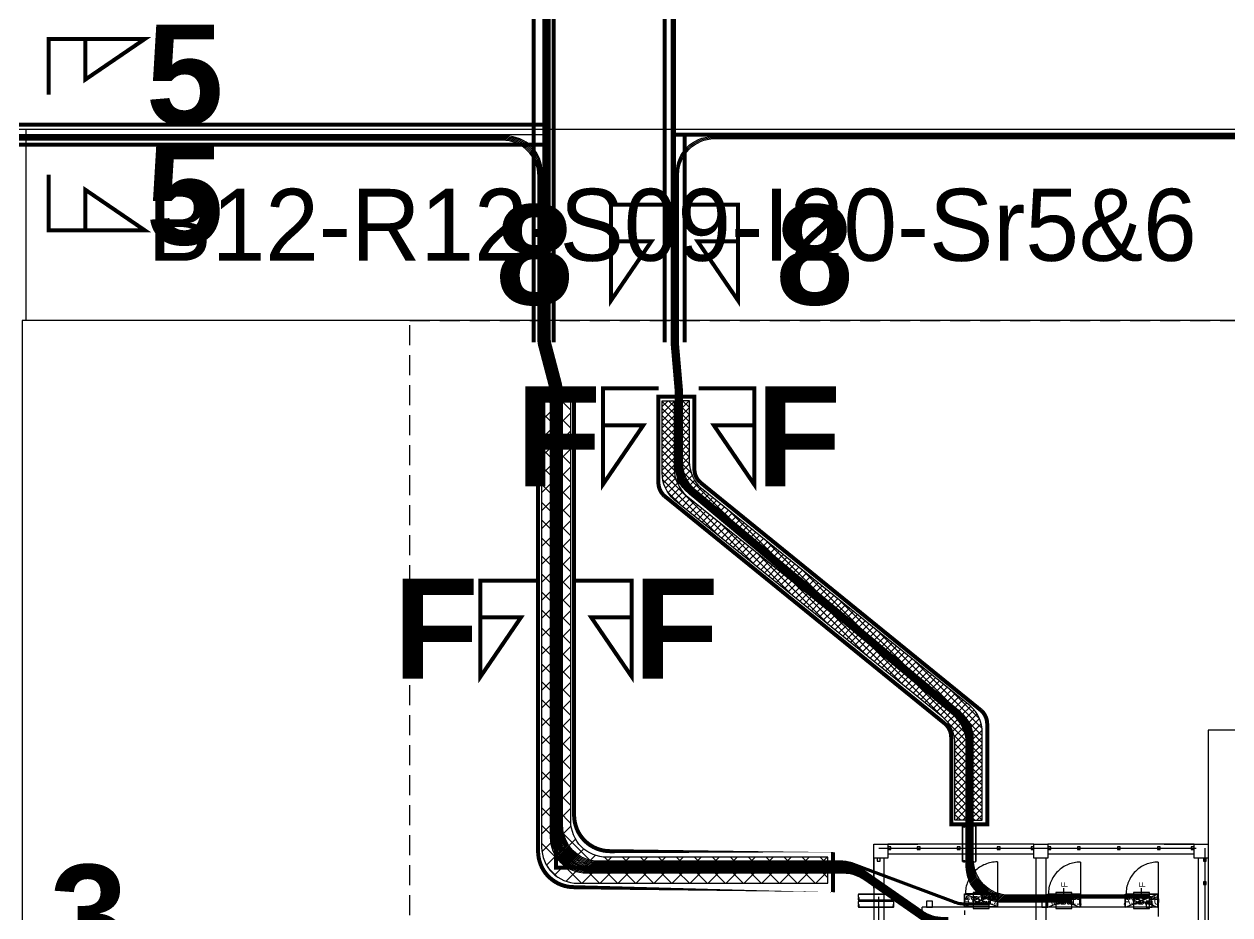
# Model space of a CAD drawing. Header units: metres. Extents: x 529297 to 529977, y 2674414 to 2674644.
# Drawn here: x 529556.39 to 529586.53, y 2674541.93 to 2674564.2 of the extents above; entities that cross this region are included whole.
import ezdxf
from ezdxf.enums import TextEntityAlignment as Align

# ---------------------------------------------------------------- set-up
doc = ezdxf.new("R2010")
doc.units = ezdxf.units.M
for name, pattern in [('DASHED', [0.75, 0.5, -0.25]), ('DASHED2', [0.375, 0.25, -0.125]), ('HIDDEN', [0.375, 0.25, -0.125]), ('PHANTOM', [63.50000000000001, 31.75, -6.35, 6.35, -6.35, 6.35, -6.35])]:
    doc.linetypes.add(name, pattern=pattern)
for name, color, linetype in [('1', 5, 'Continuous'), ('300mm Hume Pipe', 74, 'Continuous'), ('E-Inverter Grouping', 2, 'Continuous'), ('Excavation', 7, 'Continuous'), ('IDT', 7, 'Continuous'), ('LT Cable(AG) INV to LT Panel BL-12', 2, 'Continuous'), ('Messenger Wire Block-12 (Master Path)', 30, 'Continuous'), ('Messenger Wire Block-12 (MW Path)', 191, 'Continuous'), ('Messenger Wire Exc Link', 7, 'Continuous'), ('MMS Table Block-12', 8, 'Continuous'), ('Section Marking BL-12', 2, 'Continuous'), ('Trench (AC)-BL12', 14, 'Continuous')]:
    doc.layers.add(name, color=color, linetype=linetype)
doc.styles.add('Arial', font='arial.ttf')
doc.styles.add('BoldTextStyle', font='arialbd.ttf')
doc.styles.add('RomanS', font='romans.shx')
doc.styles.get("Standard").update_dxf_attribs({"font": 'Adani Regular.ttf'})
doc.linetypes.add('FOUNDATION LAYOUT$0$FENCELINE1', pattern='A,6.35,-2.54,[133,ltypeshp.shx,S=2.54,R=0,X=-2.54,Y=0],-2.54,25.4', length=36.83)

# ---------------------------------------------------------------- blocks, each defined once
blk = doc.blocks.new('ASB')
at = {"layer": '1', "color": 5}
blk.add_lwpolyline([(-0.2, -0.2), (0.2, -0.2), (0.2, 0.2), (-0.2, 0.2)], close=True, dxfattribs=at)
at = {"layer": '1', "color": 7}
blk.add_attdef('ID', text='', height=0.2, dxfattribs=at).set_placement((0, 0), align=Align.MIDDLE_CENTER)
blk = doc.blocks.new('MMS Table (32.292 x 4.788)')
at = {"color": 0}
blk.add_lwpolyline([(0, -0.002), (0, 4.786), (32.292, 4.786), (32.292, -0.002)], close=True, dxfattribs=at)
at = {"color": 7}
blk.add_attdef('ID1', text='', height=1.8, dxfattribs=at).set_placement((16.146, 2.392), align=Align.MIDDLE_CENTER)
blk = doc.blocks.new('IDT')
at = {"layer": 'IDT', "color": 8, "linetype": 'PHANTOM', "ltscale": 0.25}
for p, q in [((33.78305947702646, 18.31032447560767), (33.78305947702646, 9.160324475607581)), ((25.63305947702636, 9.160324475607581), (25.63305947702636, 16.03532447560758)), ((33.78305947702646, 9.160324475607581), (25.63305947702636, 9.160324475607581))]:
    blk.add_line(p, q, dxfattribs=at)
at = {"layer": 'IDT', "color": 8}
for p, q in [((25.55203310577579, 9.410145771028397), (25.55203310577579, 12.06014577102826)), ((25.80203310577579, 9.410145771028397), (25.80203310577579, 12.06014577102826)), ((29.60203310577552, 9.410145771028397), (29.60203310577552, 12.06014577102826)), ((29.85203310577552, 9.410145771028397), (29.85203310577552, 12.06014577102826)), ((33.6520331057757, 9.410145771028397), (33.6520331057757, 12.06014577102826)), ((33.9020331057757, 9.410145771028397), (33.9020331057757, 12.06014577102826)), ((32.69925243467858, 10.86966355596758), (32.69925243467858, 10.62966355685978)), ((26.80203310577579, 10.6331585126876), (27.62003310577555, 10.6331585126876)), ((26.80203310577579, 10.3061585126876), (26.80203310577579, 10.6331585126876)), ((26.80203310577579, 10.62966355685978), (32.69924909500176, 10.62966355685978)), ((26.81103310577581, 10.30965851268763), (26.81103310577581, 10.62965851268757)), ((26.81103310577581, 10.62965851268757), (27.61103310577553, 10.62965851268757)), ((27.61103310577553, 10.62965851268757), (26.81103310577581, 10.30965851268763)), ((27.61103310577553, 10.30965851268763), (26.81103310577581, 10.62965851268757)), ((26.95103310577568, 10.62965851268757), (26.95103310577568, 10.6296585126878)), ((26.95103310577568, 10.62965851268757), (26.95103310577568, 10.47965851268748)), ((27.10103310577577, 10.62965851268757), (26.95103310577568, 10.62965851268757)), ((27.10103310577577, 10.47965851268748), (27.10103310577577, 10.62965851268757)), ((27.61103310577553, 10.62965851268757), (27.61103310577553, 10.30965851268763)), ((27.62003310577555, 10.6331585126876), (27.62003310577555, 10.3061585126876)), ((28.7430331057756, 10.6331585126876), (29.56103310577581, 10.6331585126876)), ((28.7430331057756, 10.3061585126876), (28.7430331057756, 10.6331585126876)), ((28.75203310577561, 10.30965851268763), (28.75203310577561, 10.62965851268757)), ((28.75203310577561, 10.62965851268757), (29.55203310577579, 10.62965851268757)), ((29.55203310577579, 10.62965851268757), (28.75203310577561, 10.30965851268763)), ((29.55203310577579, 10.30965851268763), (28.75203310577561, 10.62965851268757)), ((29.55203310577579, 10.62965851268757), (29.55203310577579, 10.30965851268763)), ((29.55203310577579, 10.62965851268757), (29.55203310577579, 10.47965851268748)), ((29.70203310577588, 10.62965851268757), (29.55203310577579, 10.62965851268757)), ((29.56103310577581, 10.6331585126876), (29.56103310577581, 10.3061585126876)), ((29.70203310577588, 10.47965851268748), (29.70203310577588, 10.62965851268757)), ((30.81703310577566, 10.62928158855436), (31.63503310577542, 10.62928158855436)), ((30.81703310577566, 10.30228158855437), (30.81703310577566, 10.62928158855436)), ((30.82603310577568, 10.3057815885544), (30.82603310577568, 10.62578158855433)), ((30.82603310577568, 10.62578158855433), (31.62603310577586, 10.62578158855433)), ((30.82603310577568, 10.3057815885544), (31.62603310577586, 10.62578158855433)), ((30.82603310577568, 10.61801765194389), (31.62603310577586, 10.3057815885544)), ((31.62603310577586, 10.62578158855433), (31.62603310577586, 10.3057815885544)), ((31.63503310577542, 10.62928158855436), (31.63503310577542, 10.30228158855437)), ((31.63518662643108, 10.71242244929829), (31.63518662643108, 10.8226436008905)), ((32.4369263262445, 10.62965851268757), (32.4369263262445, 10.47965851268748)), ((32.58692632624414, 10.62965851268757), (32.4369263262445, 10.62965851268757)), ((32.58692632624414, 10.47965851268748), (32.58692632624414, 10.62965851268757)), ((27.62003310577555, 10.3061585126876), (26.80203310577579, 10.3061585126876)), ((27.61103310577553, 10.30965851268763), (26.81103310577581, 10.30965851268763)), ((26.95103310577568, 10.47965851268748), (27.10103310577577, 10.47965851268748)), ((29.56103310577581, 10.3061585126876), (28.7430331057756, 10.3061585126876)), ((29.55203310577579, 10.30965851268763), (28.75203310577561, 10.30965851268763)), ((29.55203310577579, 10.47965851268748), (29.70203310577588, 10.47965851268748)), ((31.63503310577542, 10.30228158855437), (30.81703310577566, 10.30228158855437)), ((31.62603310577586, 10.3057815885544), (30.82603310577568, 10.3057815885544)), ((32.4369263262445, 10.47965851268748), (32.58692632624414, 10.47965851268748)), ((25.59805947702651, 10.06854747735485), (25.59805947702651, 9.998547477354691)), ((25.66805947702622, 10.06854747735485), (25.59805947702651, 10.06854747735485)), ((25.59805947702651, 9.998547477354691), (25.66805947702622, 9.998547477354691)), ((25.66805947702622, 9.998547477354691), (25.66805947702622, 10.06854747735485)), ((33.7480594770266, 10.06854747735485), (33.7480594770266, 9.998547477354691)), ((33.81805947702631, 10.06854747735485), (33.7480594770266, 10.06854747735485)), ((33.7480594770266, 9.998547477354691), (33.81805947702631, 9.998547477354691)), ((33.81805947702631, 9.998547477354691), (33.81805947702631, 10.06854747735485)), ((25.55203310577579, 9.06014577102826), (25.55203310577579, 9.410145771028397)), ((25.55203310577579, 9.410145771028397), (25.9020331057757, 9.410145771028397)), ((25.59805947702651, 9.480145771028333), (25.59805947702651, 9.410145771028397)), ((25.66805947702622, 9.480145771028333), (25.59805947702651, 9.480145771028333)), ((25.59805947702651, 9.410145771028397), (25.66805947702622, 9.410145771028397)), ((25.66805947702622, 9.410145771028397), (25.66805947702622, 9.480145771028333)), ((25.9020331057757, 9.410145771028397), (25.9020331057757, 9.06014577102826)), ((29.55203310577579, 9.06014577102826), (29.55203310577579, 9.410145771028397)), ((29.55203310577579, 9.410145771028397), (29.9020331057757, 9.410145771028397)), ((29.9020331057757, 9.410145771028397), (29.9020331057757, 9.06014577102826)), ((33.55203310577579, 9.06014577102826), (33.55203310577579, 9.410145771028397)), ((33.55203310577579, 9.410145771028397), (33.9020331057757, 9.410145771028397)), ((33.7480594770266, 9.480145771028333), (33.7480594770266, 9.410145771028397)), ((33.81805947702631, 9.480145771028333), (33.7480594770266, 9.480145771028333)), ((33.7480594770266, 9.410145771028397), (33.81805947702631, 9.410145771028397)), ((33.81805947702631, 9.410145771028397), (33.81805947702631, 9.480145771028333)), ((33.9020331057757, 9.410145771028397), (33.9020331057757, 9.06014577102826)), ((25.9020331057757, 9.06014577102826), (25.55203310577579, 9.06014577102826)), ((25.9020331057757, 9.31014577102826), (29.55203310577579, 9.31014577102826)), ((25.9020331057757, 9.195324475607663), (25.9020331057757, 9.1253244756075)), ((25.97203310577586, 9.195324475607663), (25.9020331057757, 9.195324475607663)), ((25.9020331057757, 9.1253244756075), (25.97203310577586, 9.1253244756075)), ((25.9020331057757, 9.06014577102826), (29.55203310577579, 9.06014577102826)), ((25.97203310577586, 9.1253244756075), (25.97203310577586, 9.195324475607663)), ((26.7480594770266, 9.195324475607663), (26.7480594770266, 9.1253244756075)), ((26.81805947702631, 9.195324475607663), (26.7480594770266, 9.195324475607663)), ((26.7480594770266, 9.1253244756075), (26.81805947702631, 9.1253244756075)), ((26.81805947702631, 9.1253244756075), (26.81805947702631, 9.195324475607663)), ((27.7480594770266, 9.195324475607663), (27.7480594770266, 9.1253244756075)), ((27.81805947702631, 9.195324475607663), (27.7480594770266, 9.195324475607663)), ((27.7480594770266, 9.1253244756075), (27.81805947702631, 9.1253244756075)), ((27.81805947702631, 9.1253244756075), (27.81805947702631, 9.195324475607663)), ((28.7480594770266, 9.195324475607663), (28.7480594770266, 9.1253244756075)), ((28.81805947702631, 9.195324475607663), (28.7480594770266, 9.195324475607663)), ((28.7480594770266, 9.1253244756075), (28.81805947702631, 9.1253244756075)), ((28.81805947702631, 9.1253244756075), (28.81805947702631, 9.195324475607663)), ((29.48220577756118, 9.195324475607663), (29.48220577756118, 9.1253244756075)), ((29.55220577756089, 9.195324475607663), (29.48220577756118, 9.195324475607663)), ((29.48220577756118, 9.1253244756075), (29.55220577756089, 9.1253244756075)), ((29.9020331057757, 9.06014577102826), (29.55203310577579, 9.06014577102826)), ((29.55220577756089, 9.1253244756075), (29.55220577756089, 9.195324475607663)), ((29.9020331057757, 9.31014577102826), (33.55203310577579, 9.31014577102826)), ((29.9020331057757, 9.195324475607663), (29.9020331057757, 9.1253244756075)), ((29.97203310577586, 9.195324475607663), (29.9020331057757, 9.195324475607663)), ((29.9020331057757, 9.1253244756075), (29.97203310577586, 9.1253244756075)), ((29.9020331057757, 9.06014577102826), (33.55203310577579, 9.06014577102826)), ((29.97203310577586, 9.1253244756075), (29.97203310577586, 9.195324475607663)), ((30.7480594770266, 9.195324475607663), (30.7480594770266, 9.1253244756075)), ((30.81805947702631, 9.195324475607663), (30.7480594770266, 9.195324475607663)), ((30.7480594770266, 9.1253244756075), (30.81805947702631, 9.1253244756075)), ((30.81805947702631, 9.1253244756075), (30.81805947702631, 9.195324475607663)), ((31.7480594770266, 9.195324475607663), (31.7480594770266, 9.1253244756075)), ((31.81805947702631, 9.195324475607663), (31.7480594770266, 9.195324475607663)), ((31.7480594770266, 9.1253244756075), (31.81805947702631, 9.1253244756075)), ((31.81805947702631, 9.1253244756075), (31.81805947702631, 9.195324475607663)), ((32.7480594770266, 9.195324475607663), (32.7480594770266, 9.1253244756075)), ((32.81805947702631, 9.195324475607663), (32.7480594770266, 9.195324475607663)), ((32.7480594770266, 9.1253244756075), (32.81805947702631, 9.1253244756075)), ((32.81805947702631, 9.1253244756075), (32.81805947702631, 9.195324475607663)), ((33.48203310577563, 9.195324475607663), (33.48203310577563, 9.1253244756075)), ((33.55203310577579, 9.195324475607663), (33.48203310577563, 9.195324475607663)), ((33.48203310577563, 9.1253244756075), (33.55203310577579, 9.1253244756075)), ((33.55203310577579, 9.1253244756075), (33.55203310577579, 9.195324475607663)), ((33.9020331057757, 9.06014577102826), (33.55203310577579, 9.06014577102826))]:
    blk.add_line(p, q, dxfattribs=at)
at = {"layer": 'IDT', "color": 8, "linetype": 'HIDDEN', "ltscale": 2.5}
blk.add_line((26.80203310577579, 10.62966355685978), (26.80203292904551, 10.86965851179264), dxfattribs=at)
at = {"layer": 'IDT', "color": 7}
for p, q in [((26.80203310577579, 10.6331585126876), (27.62003310577555, 10.6331585126876)), ((26.80203310577579, 10.3061585126876), (26.80203310577579, 10.6331585126876)), ((27.62003310577555, 10.6331585126876), (27.62003310577555, 10.3061585126876)), ((28.7430331057756, 10.6331585126876), (29.56103310577581, 10.6331585126876)), ((28.7430331057756, 10.3061585126876), (28.7430331057756, 10.6331585126876)), ((29.56103310577581, 10.6331585126876), (29.56103310577581, 10.3061585126876)), ((30.81703310577566, 10.62928158855436), (31.63503310577542, 10.62928158855436)), ((30.81703310577566, 10.30228158855437), (30.81703310577566, 10.62928158855436)), ((31.63503310577542, 10.62928158855436), (31.63503310577542, 10.30228158855437)), ((27.62003310577555, 10.3061585126876), (26.80203310577579, 10.3061585126876)), ((27.21103310577544, 10.28055006587385), (27.21103310577544, 10.22939429468408)), ((29.56103310577581, 10.3061585126876), (28.7430331057756, 10.3061585126876)), ((29.1520331057757, 10.28055006587385), (29.1520331057757, 10.22939429468408)), ((31.63503310577542, 10.30228158855437), (30.81703310577566, 10.30228158855437)), ((31.22603310577577, 10.28055511004584), (31.22603310577577, 10.22939933885607)), ((27.21103310577544, 10.22939429468408), (27.21103310577544, 10.15687182636486)), ((29.1520331057757, 10.22939429468408), (29.1520331057757, 10.15687182636486)), ((31.22603310577577, 10.22939933885607), (31.22603310577577, 10.15687687053685))]:
    blk.add_line(p, q, dxfattribs=at)
at = {"layer": 'IDT', "color": 124}
for p, q in [((34.28454869628402, 10.63321101034273), (33.41546722306956, 10.63321101034273)), ((33.41546722306956, 10.63321101034273), (34.28454869628402, 10.63321101034273)), ((33.41546722306956, 10.48321101034287), (34.28454869628402, 10.48321101034287)), ((34.28454869628402, 10.48321101034287), (33.41546722306956, 10.48321101034287)), ((34.28454869628584, 10.45616355686104), (33.41546722307137, 10.45616355686104)), ((33.41546722307137, 10.45616355686104), (34.28454869628584, 10.45616355686104)), ((33.41546722307137, 10.30616355686118), (34.28454869628584, 10.30616355686118)), ((34.28454869628584, 10.30616355686118), (33.41546722307137, 10.30616355686118)), ((31.3578251571378, 9.487376799342314), (31.3578251571378, 8.61829532612785)), ((31.3578251571378, 8.61829532612785), (31.3578251571378, 9.487376799342314)), ((31.50782515713789, 8.61829532612785), (31.50782515713789, 9.487376799342314)), ((31.50782515713789, 9.487376799342314), (31.50782515713789, 8.61829532612785)), ((31.53487261061926, 9.487376799344133), (31.53487261061926, 8.618295326129669)), ((31.53487261061926, 8.618295326129669), (31.53487261061926, 9.487376799344133)), ((31.68487261061935, 8.618295326129669), (31.68487261061935, 9.487376799344133)), ((31.68487261061935, 9.487376799344133), (31.68487261061935, 8.618295326129669))]:
    blk.add_line(p, q, dxfattribs=at)
at = {"layer": 'IDT', "color": 8, "linetype": 'DASHED', "ltscale": 5}
for p, q in [((26.80203310577579, 9.506158512688103), (26.80203310577579, 10.3061585126876)), ((26.80203310577579, 10.3061585126876), (26.84586872221396, 10.3061585126876)), ((26.84586872221396, 10.3061585126876), (27.60203310577552, 10.3061585126876)), ((28.7430331057756, 9.506158512688103), (28.7430331057756, 10.3061585126876)), ((28.7430331057756, 10.3061585126876), (28.78686872221377, 10.3061585126876)), ((28.78686872221377, 10.3061585126876), (29.54303310577532, 10.3061585126876)), ((30.81703310577566, 9.502281588554638), (30.81703310577566, 10.30228158855437)), ((30.81703310577566, 10.30228158855437), (30.86086872221384, 10.30228158855437)), ((30.86086872221384, 10.30228158855437), (31.61703310577539, 10.30228158855437))]:
    blk.add_line(p, q, dxfattribs=at)
at = {"layer": 'IDT', "color": 8, "linetype": 'DASHED2', "ltscale": 5}
for p, q in [((25.55203310577579, 9.06014577102826), (25.55203310577579, 10.1601457710284)), ((33.9020331057757, 10.1601457710284), (33.9020331057757, 9.06014577102826)), ((26.6520331057757, 9.06014577102826), (25.55203310577579, 9.06014577102826)), ((33.9020331057757, 9.06014577102826), (32.80203310577579, 9.06014577102826))]:
    blk.add_line(p, q, dxfattribs=at)
at = {"layer": 'IDT', "color": 243, "linetype": 'DASHED'}
blk.add_lwpolyline([(45.49999999962691, 32.58580025943296), (45.4999999996269, -4.032314963696315), (-1.30442248516332e-09, -4.032314963696308), (-1.304414354308392e-09, 32.58580025943297)], close=True, dxfattribs=at)
at = {"layer": 'IDT', "color": 7, "linetype": 'FOUNDATION LAYOUT$0$FENCELINE1', "ltscale": 0.01}
blk.add_lwpolyline([(19.91065726106834, 22.48539390819508), (11.80103310577559, 22.48539390819508), (11.80103310577559, 6.210393908265019), (19.73137271900467, 6.210393908225001), (25.55203310577579, 6.210393908225001), (25.55203310577579, 9.06014577102826)], dxfattribs=at)
at = {"layer": 'IDT', "color": 124}
for centre, radius, start, end in [((33.46528137758176, 10.59571101034328), 0.06235142331725626, 143.0276363458421, 216.9723636541578), ((33.46528137758449, 10.5207110103421), 0.06235142331974031, 143.0276363562435, 216.9723636280808), ((33.36565306855007, 10.59571101034214), 0.06235142332423081, 323.0276363719184, 36.97236362808165), ((34.33436285080396, 10.59571101034214), 0.06235142332423081, 143.0276363719183, 216.9723636280808), ((34.23473454177227, 10.59571101034328), 0.06235142331725626, 323.0276363458421, 36.9723636541579), ((34.23473454176909, 10.5207110103421), 0.06235142331974031, 323.0276363719184, 36.9723636437565), ((33.46528137758358, 10.41866355686159), 0.06235142331725626, 143.0276363458421, 216.9723636541578), ((33.46528137758631, 10.34366355686041), 0.06235142331974031, 143.0276363562435, 216.9723636280808), ((33.36565306855189, 10.41866355686045), 0.06235142332423081, 323.0276363719184, 36.97236362808165), ((34.33436285080577, 10.41866355686045), 0.06235142332423081, 143.0276363719183, 216.9723636280808), ((34.23473454177409, 10.41866355686159), 0.06235142331725626, 323.0276363458421, 36.9723636541579), ((34.23473454177091, 10.34366355686041), 0.06235142331974031, 323.0276363719184, 36.9723636437565), ((31.39532515713725, 9.43756264482738), 0.06235142331974176, 53.02763635368521, 126.9723636463148), ((31.47032515713798, 9.437562644830336), 0.06235142331725626, 53.02763635368521, 126.9723636463148), ((31.47032515713707, 9.537190953862023), 0.06235142332423227, 233.0276363536852, 306.9723636463148), ((31.57237261061871, 9.4375626448292), 0.06235142331974176, 53.02763635368521, 126.9723636463148), ((31.6473726106199, 9.437562644832155), 0.06235142331725626, 53.02763635368521, 126.9723636463148), ((31.64737261061853, 9.537190953863842), 0.06235142332423227, 233.0276363536852, 306.9723636463148), ((31.39532515713725, 8.668109480642784), 0.06235142331974176, 233.0276363536852, 306.9723636463148), ((31.47032515713707, 8.568481171608141), 0.06235142332423227, 53.02763635368521, 126.9723636463148), ((31.47032515713798, 8.668109480639828), 0.06235142331725626, 233.0276363536852, 306.9723636463148), ((31.57237261061871, 8.668109480644603), 0.06235142331974176, 233.0276363536852, 306.9723636463148), ((31.64737261061853, 8.56848117160996), 0.06235142332423227, 53.02763635368521, 126.9723636463148), ((31.6473726106199, 8.668109480641647), 0.06235142331725626, 233.0276363536852, 306.9723636463148)]:
    blk.add_arc(centre, radius, start, end, dxfattribs=at)
at = {"layer": 'IDT', "color": 8, "linetype": 'DASHED', "ltscale": 5}
for centre in [(26.80203310577579, 10.3061585126876), (28.7430331057756, 10.3061585126876), (30.81703310577566, 10.30228158855437)]:
    blk.add_arc(centre, 0.7999999999996508, 270, 0, dxfattribs=at)
at = {"layer": 'IDT', "color": 7, "style": 'RomanS', "width": 0.9}
for s, p in [('FRP PANEL', (26.96784958396191, 10.486855748229)), ('FRP PANEL', (28.90884958396217, 10.486855748229)), ('FRP PANEL', (30.98284958396223, 10.48686079240099)), ('TYPE-NN ASB-10', (26.82369958396228, 10.37018908156222)), ('TYPE-NN ASB-11', (28.7736995839621, 10.37018908156222)), ('TYPE-NN ASB-12', (30.83869958396215, 10.37019412573443))]:
    blk.add_text(s, height=0.07, dxfattribs=at).set_placement(p)
at = {"layer": 'IDT', "color": 7, "style": 'Arial'}
for p in [(27.11984584907739, 10.13972772747468), (29.06084584907765, 10.13972772747468), (31.13484584907772, 10.13973277164666)]:
    blk.add_text('F', height=0.16, rotation=270, dxfattribs=at).set_placement(p)

msp = doc.modelspace()

# ---------------------------------------------------------------- hatches: boundary and pattern name
at = {"layer": '300mm Hume Pipe'}
h = msp.add_hatch(dxfattribs=at)
h.set_pattern_fill('ANSI37', color=74, scale=0.1)
h.set_pattern_definition([(45, (-615.4592535239644, -461.4041152228601), (-0.2245064030267289, 0.2245064030267289), []), (135, (-615.4592535239644, -461.4041152228601), (-0.2245064030267289, -0.2245064030267288), [])])
edge = h.paths.add_edge_path()
edge.add_line((529569.3240308452, 2674554.800224871), (529569.3240308465, 2674543.625132979))
edge.add_arc((529570.2240308465, 2674543.625132979), 0.9000000000232831, 180, 270.0000000074112)
edge.add_line((529570.2240308466, 2674542.725132979), (529576.47691628, 2674542.725132984))
edge.add_line((529576.47691628, 2674542.725132984), (529576.47691628, 2674543.025132983))
edge.add_line((529576.47691628, 2674543.025132983), (529570.5240308467, 2674543.025132979))
edge.add_arc((529570.5240308465, 2674543.925132979), 0.8999999999068677, 180, 270.00000000741124, ccw=False)
edge.add_line((529569.6240308465, 2674543.925132979), (529569.6240308452, 2674554.800224871))
edge.add_line((529569.6240308452, 2674554.800224871), (529569.3240308452, 2674554.800224871))
h = msp.add_hatch(dxfattribs=at)
h.set_pattern_fill('ANSI37', color=74, scale=0.1)
h.set_pattern_definition([(45, (-615.0309207831742, -461.0540747321211), (-0.2245064030267289, 0.2245064030267289), []), (135, (-615.0309207831742, -461.0540747321211), (-0.2245064030267289, -0.2245064030267288), [])])
edge = h.paths.add_edge_path()
edge.add_line((529569.7523635859, 2674554.783238882), (529569.7523635873, 2674543.97517347))
edge.add_arc((529570.6523635873, 2674543.97517347), 0.9000000000232831, 180, 270.0000000074112)
edge.add_line((529570.6523635874, 2674543.07517347), (529576.47691628, 2674543.075173474))
edge.add_line((529576.47691628, 2674543.075173474), (529576.47691628, 2674543.375173474))
edge.add_line((529576.47691628, 2674543.375173474), (529570.9523635875, 2674543.37517347))
edge.add_arc((529570.9523635873, 2674544.275173469), 0.8999999999068677, 180, 270.00000000741124, ccw=False)
edge.add_line((529570.0523635873, 2674544.275173469), (529570.0523635859, 2674554.783238882))
edge.add_line((529570.0523635859, 2674554.783238882), (529569.7523635859, 2674554.783238882))
h = msp.add_hatch(dxfattribs=at)
h.set_pattern_fill('ANSI37', color=74)
h.set_pattern_definition([(45, (-3248.999999999302, 495), (-0.08838834764831845, 0.08838834764831845), []), (135, (-3248.999999999302, 495), (-0.08838834764831845, -0.08838834764831843), [])])
edge = h.paths.add_edge_path()
edge.add_line((529580.0382895748, 2674544.298708546), (529580.3382895746, 2674544.298708546))
edge.add_line((529580.3382895746, 2674544.298708546), (529580.3382895746, 2674546.489289007))
edge.add_arc((529579.4382895745, 2674546.489289007), 0.9000000001396984, 0, 48.32874371870346)
edge.add_line((529580.0366597074, 2674547.161563642), (529573.3225955848, 2674552.591958006))
edge.add_arc((529573.9209657178, 2674553.264232641), 0.9000000002774085, 180, 228.3287437187034, ccw=False)
edge.add_line((529573.0209657175, 2674553.264232641), (529573.0209657176, 2674554.786941831))
edge.add_line((529573.0209657176, 2674554.786941831), (529572.7209657178, 2674554.786941831))
edge.add_line((529572.7209657178, 2674554.786941831), (529572.7209657177, 2674553.12963146))
edge.add_arc((529573.6209657178, 2674553.12963146), 0.9000000001396984, 180, 228.3287437187034)
edge.add_line((529573.0225955849, 2674552.457356825), (529579.7366597077, 2674547.02696246))
edge.add_arc((529579.1382895747, 2674546.354687826), 0.900000000006972, -2.9644922960869735e-08, 48.32874369345791, ccw=False)
edge.add_line((529580.0382895748, 2674546.354687825), (529580.0382895748, 2674544.298708546))
edge = h.paths.add_edge_path()
edge.add_line((529572.6369028463, 2674554.735715011), (529572.6369028462, 2674553.09191492))
edge.add_arc((529573.5369028463, 2674553.09191492), 0.9000000001396984, 180, 228.3287437187034)
edge.add_line((529572.9385327133, 2674552.419640285), (529579.6525968361, 2674546.98924592))
edge.add_arc((529579.0542267031, 2674546.316971286), 0.8999999999295727, -2.9644922960869735e-08, 48.328743698993776, ccw=False)
edge.add_line((529579.9542267033, 2674546.316971286), (529579.9542267033, 2674544.298708546))
edge.add_line((529579.9542267033, 2674544.298708546), (529579.6542267032, 2674544.298708546))
edge.add_line((529579.6542267032, 2674544.298708546), (529579.6542267031, 2674546.207169657))
edge.add_arc((529578.754226703, 2674546.207169656), 0.9000000001396984, 2.964491826802329e-08, 48.33614241642817)
edge.add_line((529579.3525100191, 2674546.879521554), (529572.6386195302, 2674552.308207744))
edge.add_arc((529573.2369028464, 2674552.980559641), 0.900000000033609, 180, 228.3361423967214, ccw=False)
edge.add_line((529572.3369028462, 2674552.980559641), (529572.3369028462, 2674554.786941831))
edge.add_line((529572.3369028462, 2674554.786941831), (529572.6369028463, 2674554.786941831))
edge.add_line((529572.6369028463, 2674554.786941831), (529572.6369028463, 2674554.735715011))

# ---------------------------------------------------------------- linework, layer by layer
at = {"layer": '300mm Hume Pipe', "color": 74}
for points in [[(529569.3240308452, 2674554.800224871), (529569.3240308465, 2674543.625132979, 0.414213562368789), (529570.2240308466, 2674542.725132979), (529576.47691628, 2674542.725132984), (529576.47691628, 2674543.025132983), (529570.5240308467, 2674543.025132979, -0.4142135623692981), (529569.6240308465, 2674543.925132979), (529569.6240308452, 2674554.800224871)], [(529569.7523635859, 2674554.783238882), (529569.7523635873, 2674543.97517347, 0.414213562368789), (529570.6523635874, 2674543.07517347), (529576.47691628, 2674543.075173474), (529576.47691628, 2674543.375173474), (529570.9523635875, 2674543.37517347, -0.4142135623692981), (529570.0523635873, 2674544.275173469), (529570.0523635859, 2674554.783238882)], [(529572.6369028463, 2674554.735715011), (529572.6369028462, 2674553.09191492, 0.2140562423256003), (529572.9385327133, 2674552.419640285), (529579.6525968361, 2674546.98924592, -0.2140562423092027), (529579.9542267033, 2674546.316971286), (529579.9542267033, 2674544.298708546), (529579.6542267032, 2674544.298708546), (529579.6542267031, 2674546.207169657, 0.2140900045463655), (529579.3525100191, 2674546.879521554), (529572.6386195302, 2674552.308207744, -0.2140900045615197), (529572.3369028462, 2674552.980559641), (529572.3369028462, 2674554.786941831), (529572.6369028463, 2674554.786941831), (529572.6369028463, 2674554.735715011)], [(529580.0382895748, 2674544.298708546), (529580.3382895746, 2674544.298708546), (529580.3382895746, 2674546.489289007, 0.2140562423100663), (529580.0366597074, 2674547.161563642), (529573.3225955848, 2674552.591958006, -0.2140562423329815), (529573.0209657175, 2674553.264232641), (529573.0209657176, 2674554.786941831), (529572.7209657178, 2674554.786941831), (529572.7209657177, 2674553.12963146, 0.2140562423301491), (529573.0225955849, 2674552.457356825), (529579.7366597077, 2674547.02696246, -0.2140562423100663), (529580.0382895748, 2674546.354687825)]]:
    msp.add_lwpolyline(points, format="xyb", close=True, dxfattribs=at)
at = {"layer": 'E-Inverter Grouping'}
msp.add_lwpolyline([(529556.3392843689, 2674556.789169281), (529556.3392843689, 2674526.789169281), (529491.6552843689, 2674526.789169281), (529491.6552843689, 2674561.57716928), (529588.7312843689, 2674561.57716928), (529588.7312843689, 2674556.789169281)], close=True, dxfattribs=at)
at = {"layer": 'Excavation', "color": 3, "const_width": 0.1}
for points in [[(529576.9646659165, 2674543.111236897), (529569.6852843693, 2674543.111236897), (529569.6852843693, 2674555.06310459)], [(529580.0132493132, 2674543.04256635), (529580.0132493132, 2674546.687063211), (529572.746191311, 2674552.776174604), (529572.746191311, 2674555.010608906)]]:
    msp.add_lwpolyline(points, dxfattribs=at)
at = {"layer": 'LT Cable(AG) INV to LT Panel BL-12'}
for points in [[(529579.4883580417, 2674541.862320723), (529579.3645093287, 2674541.862325768, -0.1519921396809972), (529578.853845042, 2674542.021230641), (529577.3756125927, 2674543.039832023, 0.151992139652373), (529576.864948306, 2674543.198736897), (529570.6727843693, 2674543.198736897, -0.414213562373095), (529569.7727843693, 2674544.098736897), (529569.7727843693, 2674554.957921678, 0.0644590041916186), (529569.7431156908, 2674555.1871015), (529569.4918312797, 2674556.141377019, -0.06445900419972836), (529569.4621626012, 2674556.370556841), (529569.4621626013, 2674628.12466928, 0.4142135623735643), (529568.5621626013, 2674629.02466928), (529332.2335845187, 2674629.02466928, -0.414213562373095), (529331.3335845186, 2674629.92466928), (529331.3335845186, 2674630.189769275)], [(529579.4883580417, 2674541.837320724), (529579.3645093287, 2674541.837325768, -0.1519921396809972), (529578.853845042, 2674541.996230641), (529577.3756125927, 2674543.014832023, 0.151992139652373), (529576.864948306, 2674543.173736897), (529570.6477843693, 2674543.173736897, -0.414213562373095), (529569.7477843693, 2674544.073736897), (529569.7477843693, 2674554.95468528, 0.06445900416845024), (529569.7181156909, 2674555.183865102), (529569.4668312798, 2674556.138140622, -0.06445900417234654), (529569.4371626013, 2674556.367320444), (529569.4371626013, 2674613.09966928, 0.414213562373095), (529568.5371626012, 2674613.99966928), (529461.8015845186, 2674613.99966928, -0.414213562373095), (529460.9015845186, 2674614.89966928), (529460.9015845186, 2674615.189769275)], [(529581.4792512623, 2674541.762320724), (529579.3645093287, 2674541.762325768, -0.1519921396809972), (529578.853845042, 2674541.921230642), (529577.3756125934, 2674542.939832023, 0.151992139652373), (529576.8649483067, 2674543.098736897), (529570.5727843693, 2674543.098736897, -0.414213562373095), (529569.6727843693, 2674543.998736897), (529569.6727843693, 2674554.944976088, 0.06445900416845024), (529569.6431156909, 2674555.17415591), (529569.3918312798, 2674556.12843143, -0.06445900417234654), (529569.3621626013, 2674556.357611252), (529569.3621626013, 2674590.52466928, 0.414213562373095), (529568.4621626013, 2674591.42466928), (529364.6255845187, 2674591.42466928, -0.414213562373095), (529363.7255845186, 2674592.32466928), (529363.7255845186, 2674592.689769275)], [(529579.4883580417, 2674541.787320724), (529579.3645093287, 2674541.787325768, -0.1519921396809972), (529578.853845042, 2674541.946230642), (529577.3756125927, 2674542.964832023, 0.151992139652373), (529576.864948306, 2674543.123736897), (529570.5977843693, 2674543.123736897, -0.414213562373095), (529569.6977843692, 2674544.023736897), (529569.6977843692, 2674554.948212485, 0.06445900416845024), (529569.6681156908, 2674555.177392307), (529569.4168312798, 2674556.131667827, -0.06445900417234654), (529569.3871626012, 2674556.360847649), (529569.3871626012, 2674590.54966928, 0.414213562373095), (529568.4871626012, 2674591.44966928), (529461.8015845186, 2674591.44966928, -0.414213562373095), (529460.9015845186, 2674592.34966928), (529460.9015845186, 2674592.689769275)], [(529579.4883580417, 2674541.812320724), (529579.3645093287, 2674541.812325768, -0.1519921396809972), (529578.853845042, 2674541.971230641), (529577.3756125927, 2674542.989832023, 0.151992139652373), (529576.864948306, 2674543.148736897), (529570.6227843693, 2674543.148736897, -0.414213562373095), (529569.7227843693, 2674544.048736897), (529569.7227843693, 2674554.951448882, 0.06445900414528194), (529569.6931156908, 2674555.180628704), (529569.4418312798, 2674556.134904224, -0.06445900414590196), (529569.4121626014, 2674556.364084046), (529569.4121626012, 2674590.57466928, 0.4142135623721239), (529568.5121626012, 2674591.47466928), (529526.5855845186, 2674591.47466928, -0.414213562373095), (529525.6855845186, 2674592.37466928), (529525.6855845186, 2674592.689769275)], [(529581.4792512623, 2674541.712320724), (529579.3645093287, 2674541.712325768, -0.1519921396809972), (529578.853845042, 2674541.871230642), (529577.3756125934, 2674542.889832023, 0.151992139652373), (529576.8649483067, 2674543.048736897), (529570.5227843693, 2674543.048736897, -0.414213562373095), (529569.6227843693, 2674543.948736897), (529569.6227843693, 2674554.938503293, 0.06445900416845024), (529569.5931156909, 2674555.167683115), (529569.3418312798, 2674556.121958635, -0.06445900417234654), (529569.3121626013, 2674556.351138457), (529569.3121626013, 2674560.47466928, 0.414213562373095), (529568.4121626012, 2674561.37466928), (529364.6255845187, 2674561.37466928, -0.414213562373095), (529363.7255845186, 2674562.27466928), (529363.7255845186, 2674562.689769275)], [(529581.4792512623, 2674541.737320724), (529579.3645093287, 2674541.737325768, -0.1519921396809972), (529578.853845042, 2674541.896230642), (529577.3756125934, 2674542.914832023, 0.151992139652373), (529576.8649483067, 2674543.073736897), (529570.5477843693, 2674543.073736897, -0.414213562373095), (529569.6477843693, 2674543.973736897), (529569.6477843693, 2674554.941739691, 0.0644590041916186), (529569.6181156908, 2674555.170919513), (529569.3668312797, 2674556.125195032, -0.06445900420498848), (529569.3371626012, 2674556.354374854), (529569.3371626013, 2674560.49966928, 0.4142135623798532), (529568.4371626013, 2674561.39966928), (529461.8015845186, 2674561.39966928, -0.414213562373095), (529460.9015845186, 2674562.29966928), (529460.9015845186, 2674562.689769275)], [(529583.6362512622, 2674541.637325768), (529579.3645093287, 2674541.637325768, -0.1519921396809972), (529578.853845042, 2674541.796230642), (529577.3756125941, 2674542.814832023, 0.151992139652373), (529576.8649483074, 2674542.973736897), (529570.4477843693, 2674542.973736897, -0.414213562373095), (529569.5477843693, 2674543.873736897), (529569.5477843693, 2674554.928794101, 0.06445900416845024), (529569.5181156909, 2674555.157973923), (529569.2668312798, 2674556.112249443, -0.06445900417234654), (529569.2371626013, 2674556.341429265), (529569.2371626013, 2674560.39966928, 0.414213562373095), (529568.3371626013, 2674561.29966928), (529555.540784369, 2674561.29966928, 0.414213562373095), (529554.640784369, 2674560.39966928), (529554.640784369, 2674539.69966928, -0.414213562373095), (529553.740784369, 2674538.79966928), (529364.6255845187, 2674538.79966928, -0.414213562373095), (529363.7255845186, 2674539.69966928), (529363.7255845186, 2674540.189769275)], [(529583.6362512622, 2674541.662325768), (529579.3645093287, 2674541.662325768, -0.1519921396809972), (529578.853845042, 2674541.821230642), (529577.3756125934, 2674542.839832023, 0.151992139652373), (529576.8649483067, 2674542.998736897), (529570.4727843693, 2674542.998736897, -0.414213562373095), (529569.5727843692, 2674543.898736897), (529569.5727843692, 2674554.932030499, 0.06445900416845024), (529569.5431156908, 2674555.161210321), (529569.2918312798, 2674556.11548584, -0.06445900417234654), (529569.2621626012, 2674556.344665662), (529569.2621626012, 2674560.42466928, 0.414213562373095), (529568.3621626012, 2674561.32466928), (529555.5157843691, 2674561.32466928, 0.414213562373095), (529554.6157843691, 2674560.42466928), (529554.6157843691, 2674539.72466928, -0.414213562373095), (529553.715784369, 2674538.82466928), (529461.8015845186, 2674538.82466928, -0.414213562373095), (529460.9015845186, 2674539.72466928), (529460.9015845186, 2674540.189769275)], [(529581.4792512623, 2674541.687320724), (529579.3645093287, 2674541.687325768, -0.1519921396809972), (529578.853845042, 2674541.846230642), (529577.3756125934, 2674542.864832023, 0.151992139652373), (529576.8649483067, 2674543.023736897), (529570.4977843693, 2674543.023736897, -0.414213562373095), (529569.5977843693, 2674543.923736897), (529569.5977843693, 2674554.935266896, 0.06445900414528194), (529569.5681156908, 2674555.164446718), (529569.3168312798, 2674556.118722238, -0.06445900414102165), (529569.2871626014, 2674556.34790206), (529569.2871626012, 2674560.44966928, 0.414213562366278), (529568.3871626012, 2674561.34966928), (529555.4907843691, 2674561.34966928, 0.414213562373095), (529554.590784369, 2674560.44966928), (529554.590784369, 2674539.74966928, -0.414213562373095), (529553.690784369, 2674538.84966928), (529526.5855845186, 2674538.84966928, -0.414213562373095), (529525.6855845186, 2674539.74966928), (529525.6855845186, 2674540.189769275)]]:
    msp.add_lwpolyline(points, format="xyb", dxfattribs=at)
at = {"layer": 'LT Cable(AG) INV to LT Panel BL-12', "color": 5}
for points in [[(529580.5101633114, 2674542.17355808), (529579.9325369187, 2674542.17355808, -0.08980294001383304), (529579.6169639765, 2674542.230697642), (529577.1172793704, 2674543.166597335, 0.08980293990894028), (529576.8017064285, 2674543.223736897), (529570.6977843693, 2674543.223736897, -0.414213562373095), (529569.7977843693, 2674544.123736897), (529569.7977843693, 2674554.961158074, 0.06445900416845024), (529569.7681156909, 2674555.190337896), (529569.5168312798, 2674556.144613416, -0.06445900417234654), (529569.4871626013, 2674556.373793238), (529569.4871626013, 2674628.14966928, 0.414213562373095), (529568.5871626013, 2674629.04966928), (529397.0175845186, 2674629.04966928, -0.414213562373095), (529396.1175845186, 2674629.94966928), (529396.1175845186, 2674630.189769275)], [(529580.5101633114, 2674542.19855808), (529579.937063571, 2674542.19855808, -0.08980294003034525), (529579.6214906287, 2674542.255697642), (529577.1218060221, 2674543.191597336, 0.08980293994153866), (529576.8062330801, 2674543.248736897), (529570.7227843693, 2674543.248736897, -0.414213562373095), (529569.8227843692, 2674544.148736897), (529569.8227843692, 2674554.964394472, 0.06445900416845024), (529569.7931156908, 2674555.193574294), (529569.5418312798, 2674556.147849814, -0.06445900417234654), (529569.5121626012, 2674556.377029635), (529569.5121626012, 2674628.17466928, 0.414213562373095), (529568.6121626012, 2674629.07466928), (529494.1935845186, 2674629.07466928, -0.414213562373095), (529493.2935845186, 2674629.97466928), (529493.2935845186, 2674630.189769275)], [(529580.5101633114, 2674542.223558079), (529579.9415902235, 2674542.223558079, -0.08980293999774688), (529579.6260172813, 2674542.280697641), (529577.1263326748, 2674543.216597335, 0.08980293999774688), (529576.8107597326, 2674543.273736897), (529570.7477843693, 2674543.273736897, -0.414213562373095), (529569.8477843693, 2674544.173736897), (529569.8477843693, 2674554.967630869, 0.06445900416845024), (529569.8181156908, 2674555.196810691), (529569.5668312798, 2674556.151086211, -0.06445900417234654), (529569.5371626012, 2674556.380266033), (529569.5371626012, 2674628.19966928, 0.414213562373095), (529568.6371626012, 2674629.09966928), (529558.9775845186, 2674629.09966928, -0.414213562373095), (529558.0775845186, 2674629.99966928), (529558.0775845186, 2674630.189769275)], [(529582.5792512621, 2674542.248558079), (529580.8382493133, 2674542.248558079, -0.4142135623503636), (529579.9382493133, 2674543.148558079), (529579.9382493133, 2674546.231997206, 0.2218784995244559), (529579.6162748105, 2674546.921842496), (529572.9931658139, 2674552.471385164, -0.2218784995264163), (529572.6711913111, 2674553.161230454), (529572.6711913111, 2674554.970750521, 0.0204316645042462), (529572.668188158, 2674555.044212462), (529572.5732875221, 2674556.202983532, -0.0204316645044364), (529572.5702843689, 2674556.276445473), (529572.570284369, 2674628.11216928, -0.4142135623726262), (529573.4702843691, 2674629.01216928), (529618.5849842187, 2674629.01216928, 0.414213562373095), (529619.4849842187, 2674629.91216928), (529619.4849842187, 2674630.189769275)], [(529582.5792512621, 2674542.273558079), (529580.8632493132, 2674542.273558079, -0.4142135623503636), (529579.9632493132, 2674543.173558079), (529579.9632493132, 2674546.243665565, 0.2218784995244559), (529579.6412748104, 2674546.933510855), (529573.0181658138, 2674552.483053523, -0.2218784995264163), (529572.696191311, 2674553.172898813), (529572.696191311, 2674554.971772532, 0.02043166445729909), (529572.6931881579, 2674555.045234472), (529572.5982875222, 2674556.204005542, -0.02043166445496809), (529572.5952843691, 2674556.277467482), (529572.595284369, 2674598.08716928, -0.4142135623738934), (529573.495284369, 2674598.98716928), (529650.9769842187, 2674598.98716928, 0.414213562373095), (529651.8769842187, 2674599.88716928), (529651.8769842187, 2674600.189769275)], [(529582.5792512621, 2674542.298558079), (529580.8882493132, 2674542.298558079, -0.4142135623503636), (529579.9882493132, 2674543.198558079), (529579.9882493132, 2674546.255333925, 0.2218784995244559), (529579.6662748104, 2674546.945179215), (529573.0431658138, 2674552.494721883, -0.2218784995264163), (529572.721191311, 2674553.184567173), (529572.721191311, 2674554.972794542, 0.02043166448077267), (529572.7181881579, 2674555.046256482), (529572.6232875221, 2674556.205027552, -0.02043166447984281), (529572.620284369, 2674556.278489492), (529572.620284369, 2674575.56216928, -0.414213562373095), (529573.520284369, 2674576.46216928), (529586.1929842187, 2674576.46216928, 0.414213562373095), (529587.0929842187, 2674577.36216928), (529587.0929842187, 2674577.689769275)], [(529582.5792512621, 2674542.323558079), (529580.9132493132, 2674542.323558079, -0.4142135623503636), (529580.0132493132, 2674543.223558079), (529580.0132493132, 2674546.267002284, 0.2218784995244559), (529579.6912748105, 2674546.956847574), (529573.0681658138, 2674552.506390241, -0.2218784995264163), (529572.746191311, 2674553.196235531), (529572.746191311, 2674554.973816551, 0.02043166448077267), (529572.7431881579, 2674555.047278491), (529572.6482875221, 2674556.206049562, -0.02043166447984281), (529572.645284369, 2674556.279511502), (529572.645284369, 2674575.53716928, -0.414213562373095), (529573.545284369, 2674576.43716928), (529650.9769842187, 2674576.43716928, 0.414213562373095), (529651.8769842187, 2674577.33716928), (529651.8769842187, 2674577.689769275)], [(529584.5202512622, 2674542.348558079), (529580.9382493133, 2674542.348558079, -0.4142135623503636), (529580.0382493132, 2674543.248558079), (529580.0382493132, 2674546.278670643, 0.2218784995244559), (529579.7162748105, 2674546.968515933), (529573.0931658138, 2674552.5180586, -0.2218784995264163), (529572.7711913111, 2674553.20790389), (529572.7711913111, 2674554.974838561, 0.02043166448077267), (529572.7681881579, 2674555.048300501), (529572.6732875222, 2674556.207071571, -0.02043166447984281), (529572.670284369, 2674556.280533511), (529572.670284369, 2674575.51216928, -0.4142135623723218), (529573.570284369, 2674576.41216928), (529748.1529842187, 2674576.41216928, 0.4142135623723177), (529749.0529842187, 2674577.31216928), (529749.0529842187, 2674577.689769275)], [(529584.5202512622, 2674542.373558079), (529580.9632493133, 2674542.373558079, -0.4142135623503636), (529580.0632493133, 2674543.273558079), (529580.0632493133, 2674546.290339002, 0.2218784995244559), (529579.7412748105, 2674546.980184292), (529573.1181658139, 2674552.52972696, -0.2218784995264163), (529572.7961913111, 2674553.21957225), (529572.7961913111, 2674554.975860571, 0.0204316645042462), (529572.793188158, 2674555.049322511), (529572.6982875221, 2674556.208093581, -0.02043166450969828), (529572.6952843689, 2674556.281555522), (529572.695284369, 2674560.48716928, -0.4142135623664167), (529573.5952843691, 2674561.38716928), (529621.9792843689, 2674561.38716928, -0.414213562373095), (529622.879284369, 2674560.48716928), (529622.879284369, 2674539.78716928, 0.414213562373095), (529623.779284369, 2674538.88716928), (529650.9769842187, 2674538.88716928, 0.414213562373095), (529651.8769842187, 2674539.78716928), (529651.8769842187, 2674540.189769275)], [(529584.5202512622, 2674542.398558079), (529580.9882493132, 2674542.398558079, -0.4142135623503636), (529580.0882493132, 2674543.298558079), (529580.0882493132, 2674546.302007361, 0.2218784995244559), (529579.7662748104, 2674546.991852651), (529573.1431658138, 2674552.541395319, -0.2218784995264163), (529572.821191311, 2674553.231240609), (529572.821191311, 2674554.976882581, 0.02043166445729909), (529572.8181881579, 2674555.050344521), (529572.7232875222, 2674556.209115591, -0.02043166444995845), (529572.7202843691, 2674556.282577531), (529572.720284369, 2674560.46216928, -0.4142135623798077), (529573.620284369, 2674561.36216928), (529621.954284369, 2674561.36216928, -0.414213562373095), (529622.854284369, 2674560.46216928), (529622.854284369, 2674539.76216928, 0.414213562373095), (529623.7542843691, 2674538.86216928), (529715.7609842187, 2674538.86216928, 0.414213562373095), (529716.6609842187, 2674539.76216928), (529716.6609842187, 2674540.189769275)], [(529584.5202512622, 2674542.423558079), (529581.0132493132, 2674542.423558079, -0.4142135623503636), (529580.1132493132, 2674543.323558079), (529580.1132493132, 2674546.31367572, 0.2218784995145807), (529579.7912748104, 2674547.00352101), (529573.1681658138, 2674552.553063678, -0.2218784995160833), (529572.846191311, 2674553.242908968), (529572.846191311, 2674554.977904591, 0.02043166448077267), (529572.8431881579, 2674555.051366531), (529572.7482875221, 2674556.210137601, -0.02043166447984281), (529572.745284369, 2674556.283599541), (529572.745284369, 2674560.43716928, -0.414213562373095), (529573.645284369, 2674561.33716928), (529621.929284369, 2674561.33716928, -0.414213562373095), (529622.829284369, 2674560.43716928), (529622.829284369, 2674539.73716928, 0.4142135623738091), (529623.729284369, 2674538.83716928), (529812.9369842187, 2674538.83716928, 0.4142135623723776), (529813.8369842187, 2674539.73716928), (529813.8369842187, 2674540.189769275)]]:
    msp.add_lwpolyline(points, format="xyb", dxfattribs=at)
at = {"layer": 'Messenger Wire Block-12 (Master Path)'}
for points in [[(529569.3746626013, 2674556.242719147), (529569.3746626013, 2674628.93716928)], [(529572.645284369, 2674556.242719147), (529572.645284369, 2674628.93716928)], [(529362.0872843689, 2674561.43716928), (529569.3746626013, 2674561.43716928)], [(529572.645284369, 2674561.43716928), (529622.929284369, 2674561.43716928)]]:
    msp.add_lwpolyline(points, dxfattribs=at)
at = {"layer": 'Messenger Wire Block-12 (MW Path)', "const_width": 0.1}
for points in [[(529569.6246626013, 2674556.242719147), (529569.6246626013, 2674628.93716928)], [(529572.395284369, 2674556.242719147), (529572.395284369, 2674628.93716928)], [(529569.1246626013, 2674556.242719147), (529569.1246626013, 2674591.43716928)], [(529554.503284369, 2674561.68716928), (529569.3746626013, 2674561.68716928)], [(529572.645284369, 2674561.43716928), (529622.929284369, 2674561.43716928)], [(529572.895284369, 2674556.242719147), (529572.895284369, 2674561.43716928)], [(529362.0872843689, 2674561.18716928), (529569.3746626013, 2674561.18716928)]]:
    msp.add_lwpolyline(points, dxfattribs=at)
at = {"layer": 'Messenger Wire Exc Link'}
for points in [[(529569.6852843693, 2674555.06310459), (529569.3746626013, 2674556.242719147)], [(529572.746191311, 2674555.010608906), (529572.645284369, 2674556.242719147)]]:
    msp.add_lwpolyline(points, dxfattribs=at)
at = {"layer": 'Section Marking BL-12', "color": 94, "lineweight": 35, "true_color": 0x00a500, "const_width": 0.1}
for points in [[(529557.003284369, 2674562.43716928), (529557.003284369, 2674563.82716928), (529559.403284369, 2674563.82716928), (529557.923284369, 2674562.81716928), (529557.923284369, 2674563.82716928)], [(529557.003284369, 2674560.43716928), (529557.003284369, 2674559.04716928), (529559.403284369, 2674559.04716928), (529557.923284369, 2674560.05716928), (529557.923284369, 2674559.04716928)], [(529572.445284369, 2674559.68716928), (529571.055284369, 2674559.68716928), (529571.055284369, 2674557.28716928), (529572.065284369, 2674558.76716928), (529571.055284369, 2674558.76716928)], [(529572.845284369, 2674559.68716928), (529574.235284369, 2674559.68716928), (529574.235284369, 2674557.28716928), (529573.225284369, 2674558.76716928), (529574.235284369, 2674558.76716928)], [(529572.246191311, 2674555.093391756), (529570.856191311, 2674555.093391756), (529570.856191311, 2674552.693391756), (529571.866191311, 2674554.173391756), (529570.856191311, 2674554.173391756)], [(529573.246191311, 2674555.093391756), (529574.6361913111, 2674555.093391756), (529574.6361913111, 2674552.693391756), (529573.626191311, 2674554.173391756), (529574.6361913111, 2674554.173391756)], [(529569.1852843693, 2674550.287170744), (529567.7952843693, 2674550.287170744), (529567.7952843693, 2674547.887170744), (529568.8052843693, 2674549.367170744), (529567.7952843693, 2674549.367170744)], [(529570.1852843693, 2674550.287170744), (529571.5752843693, 2674550.287170744), (529571.5752843693, 2674547.887170744), (529570.5652843693, 2674549.367170744), (529571.5752843693, 2674549.367170744)]]:
    msp.add_lwpolyline(points, dxfattribs=at)
at = {"layer": 'Trench (AC)-BL12', "const_width": 0.1}
for points in [[(529569.2352843693, 2674554.886941831), (529569.2352843706, 2674543.525132979, 0.414213562368404), (529570.1352843707, 2674542.625132979), (529576.6102826145, 2674542.625132984), (529576.6102826144, 2674543.525132983), (529571.0352843706, 2674543.525132979, -0.4142135623721557), (529570.1352843705, 2674544.425132979), (529570.1352843693, 2674554.886941831)], [(529579.4111516715, 2674546.706306071), (529572.3913954396, 2674552.407162787, -0.2124726228145605), (529572.2426116271, 2674552.741481212), (529572.2426116271, 2674554.886941831), (529573.1426116271, 2674554.886941831), (529573.1426116272, 2674553.075653187, 0.2124726227902704), (529573.29139544, 2674552.741334763), (529580.3111516715, 2674547.040478046, -0.212472622813343), (529580.4599354842, 2674546.706159622), (529580.4599354841, 2674544.198708546), (529579.5599354841, 2674544.198708546), (529579.5599354841, 2674546.371987647, 0.2124726228154971)]]:
    msp.add_lwpolyline(points, format="xyb", close=True, dxfattribs=at)

# ---------------------------------------------------------------- block references
at = {"layer": '1'}
for p, values in [((529580.3101633114, 2674542.295037548), {'ID': 'ASB 12'}), ((529582.3792512622, 2674542.289195804), {'ID': 'ASB 11'}), ((529584.3202512623, 2674542.289195804), {'ID': 'ASB 10'})]:
    msp.add_blockref('ASB', p, dxfattribs=at).add_auto_attribs(values)
at = {"layer": 'IDT', "color": 8, "rotation": 180}
msp.add_blockref('IDT', (529611.531284368, 2674552.758854317), dxfattribs=at)
at = {"layer": 'MMS Table Block-12'}
msp.add_blockref('MMS Table (32.292 x 4.788)', (529556.4392843689, 2674556.791169281), dxfattribs=at).add_auto_attribs({'ID1': 'B12-R12-S09-I20-Sr5&6'})

# ---------------------------------------------------------------- texts
at = {"layer": 'Section Marking BL-12', "color": 94, "true_color": 0x00a500, "style": 'BoldTextStyle'}
for s, p in [('5', (529560.403284369, 2674562.93716928)), ('5', (529560.403284369, 2674559.93716928)), ('8', (529569.145284369, 2674558.43716928)), ('8', (529576.145284369, 2674558.43716928)), ('F', (529569.746191311, 2674553.893391755)), ('F', (529575.746191311, 2674553.893391755)), ('F', (529566.6852843693, 2674549.087170743)), ('F', (529572.6852843693, 2674549.087170743)), ('3', (529558.003284369, 2674541.93716928))]:
    msp.add_text(s, height=2.5, dxfattribs=at).set_placement(p, align=Align.MIDDLE_CENTER)

doc.saveas('drawing.dxf')
